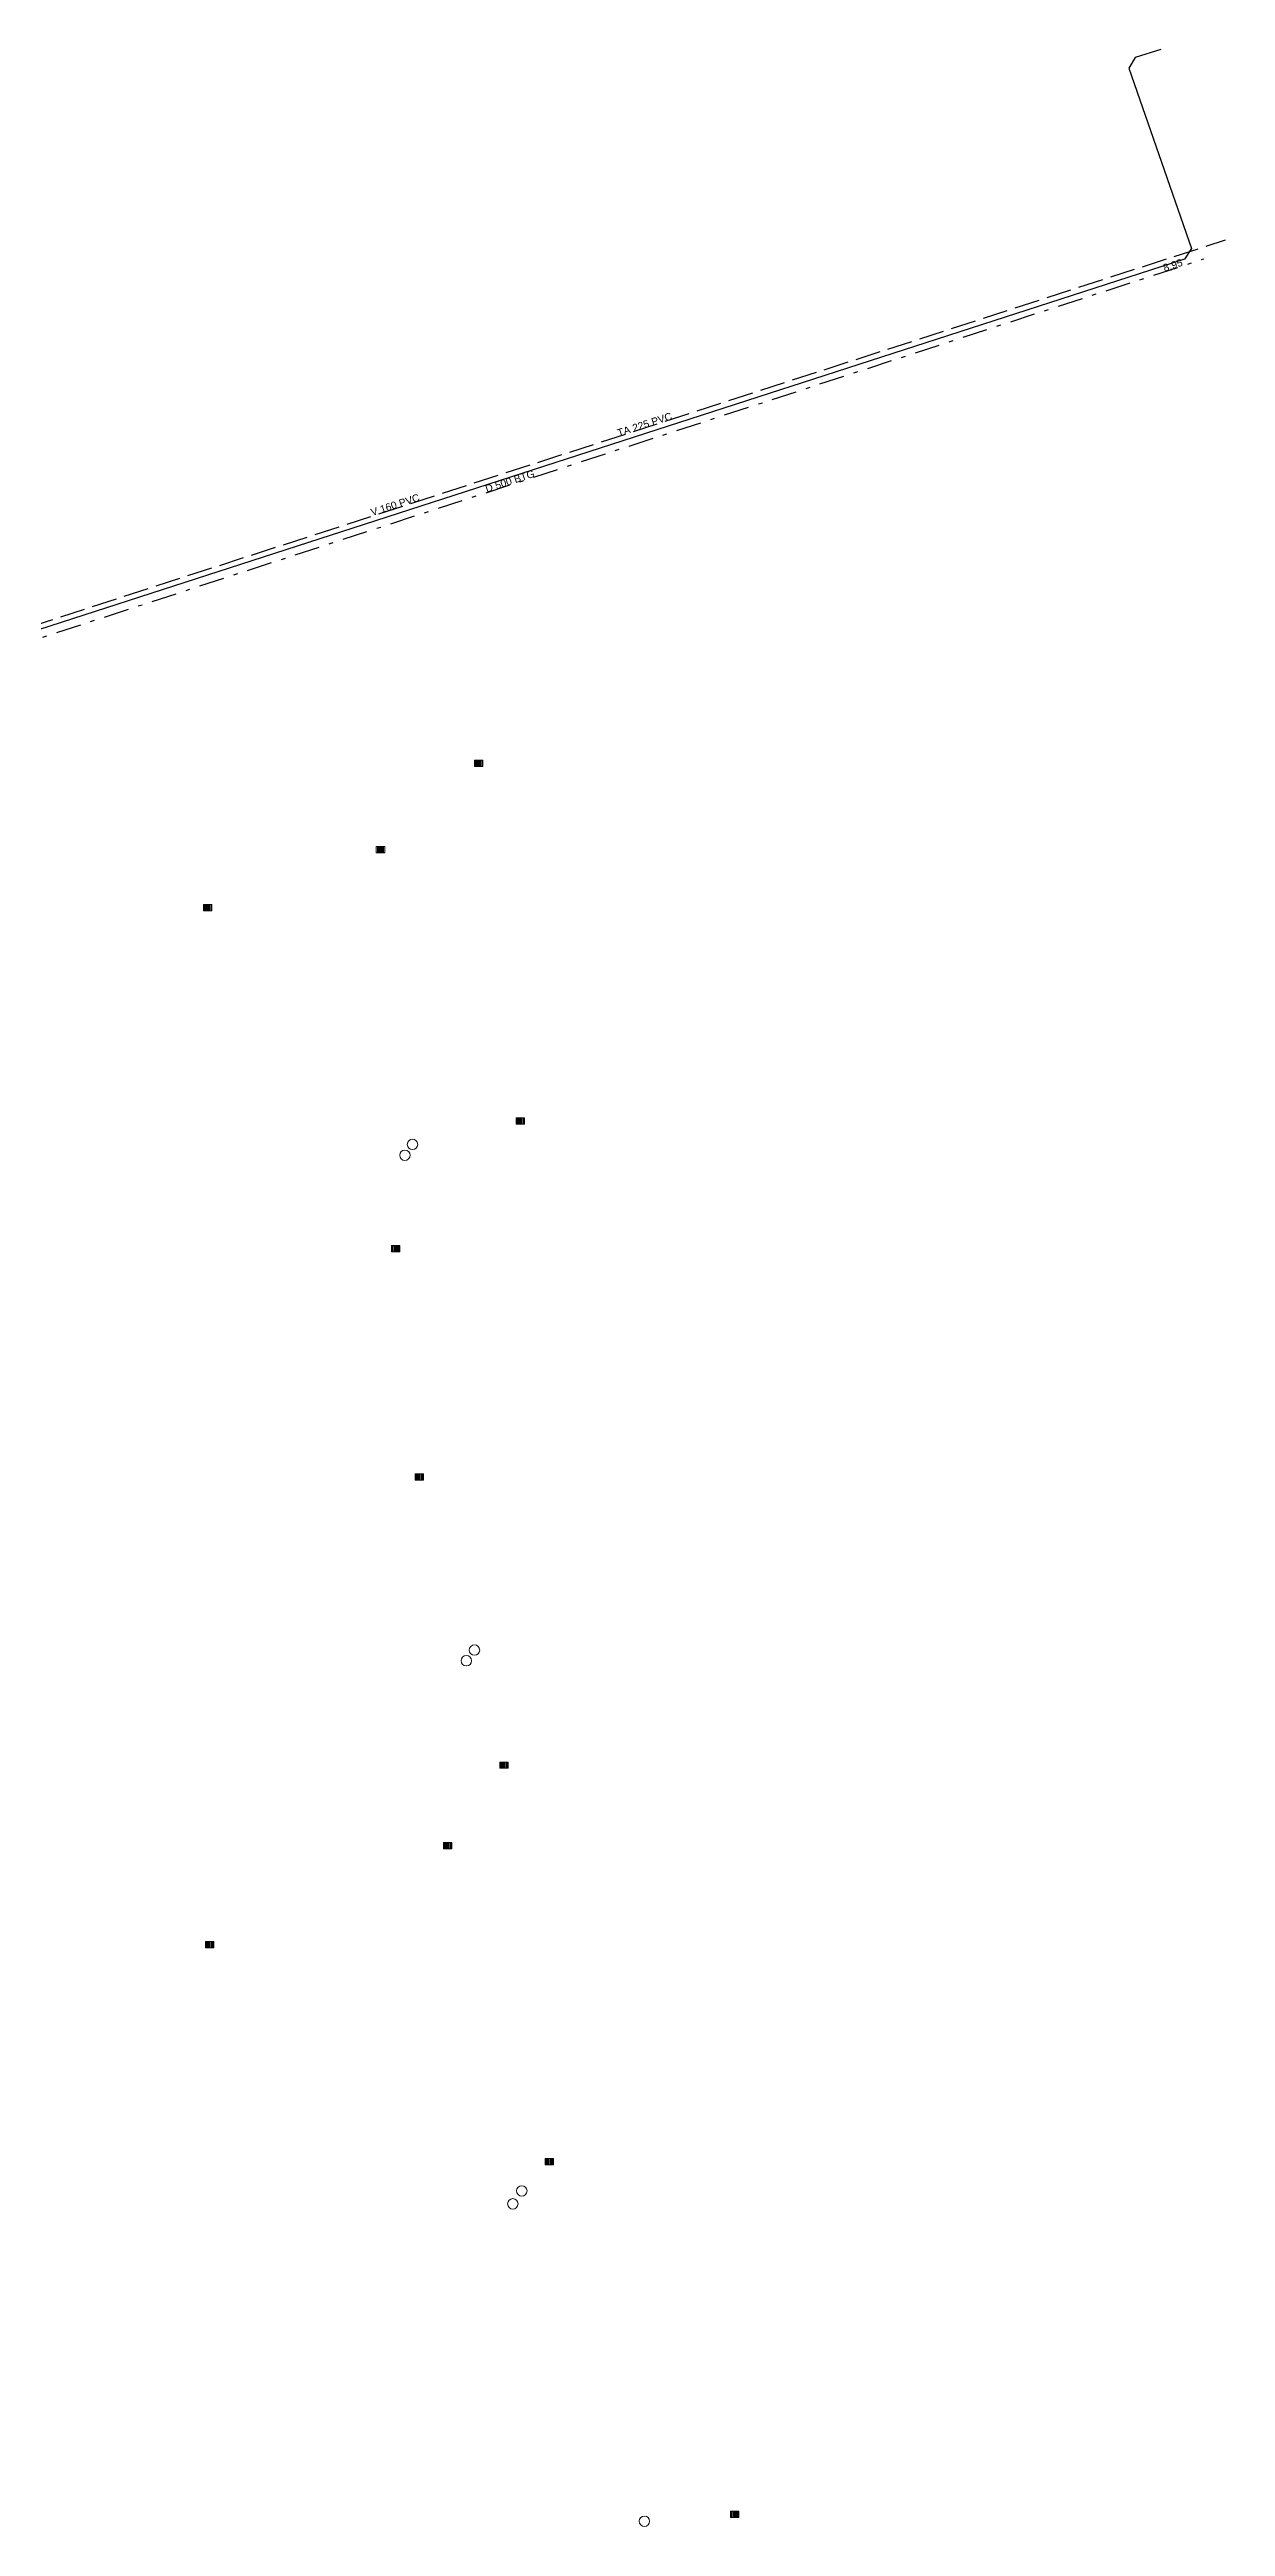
# Model space of a CAD drawing. Header units: metres. Extents: x 119005 to 120452, y 6146783 to 6149515.
# Drawn here: x 119824.3 to 119936.9, y 6148728.6 to 6148965.6 of the extents above; entities that cross this region are included whole.
import ezdxf
from ezdxf.enums import TextEntityAlignment as Align

# ---------------------------------------------------------------- set-up
doc = ezdxf.new("R2010")
doc.units = ezdxf.units.M
doc.header["$LTSCALE"] = 0.4
for name, pattern in [('Heldragen__skalber__', [0]), ('Streck_prick__fast_', [12, 6, -2.5, 1, -2.5]), ('Streckad', [8, 6, -2])]:
    doc.linetypes.add(name, pattern=pattern)
for name, color, linetype in [('D_LINE', 83, 'Streck_prick__fast_'), ('D_TEXT', 7, 'Continuous'), ('DNB_POINT', 83, 'Continuous'), ('DRB_POINT', 83, 'Continuous'), ('SNB_POINT', 243, 'Continuous'), ('TA_LINE', 243, 'S-TRYCKLEDN'), ('TA_TEXT', 7, 'Continuous'), ('V_LINE', 173, 'Streckad'), ('V_TEXT', 7, 'Continuous')]:
    doc.layers.add(name, color=color, linetype=linetype)
doc.styles.add('ISO', font='iso.shx')
doc.styles.add('Standard_CAD', font='ARIAL.TTF', dxfattribs={"height": 0.2})
doc.linetypes.add('S-TRYCKLEDN', pattern='A,10,0,["V",ISO,S=2,R=90,X=0,Y=-0.571]', length=10)

# ---------------------------------------------------------------- blocks, each defined once
blk = doc.blocks.new('DRB')
blk.add_hatch(color=0).paths.add_polyline_path([(0.3, 0.3), (0.3, -0.3)], flags=0)
at = {"color": 0, "linetype": 'Heldragen__skalber__', "lineweight": 0, "flags": 128}
for points in [[(-0.4, -0.3), (-0.4, 0.3), (0.4, 0.3), (0.4, -0.3), (-0.4, -0.3)], [(-0.3, 0.3), (-0.3, -0.3)], [(-0.2, 0.3), (-0.2, -0.3)], [(-0.1, 0.3), (-0.1, -0.3)], [(0, 0.3), (0, -0.3)], [(0.1, 0.3), (0.1, -0.3)], [(0.2, 0.3), (0.2, -0.3)], [(0.3, 0.3), (0.3, -0.3), (0.3, 0.3)]]:
    blk.add_lwpolyline(points, dxfattribs=at)
blk = doc.blocks.new('NB')
at = {"color": 0, "linetype": 'Heldragen__skalber__', "lineweight": 0}
blk.add_circle((0, 0), 0.5, dxfattribs=at)

msp = doc.modelspace()

# ---------------------------------------------------------------- linework, layer by layer
at = {"layer": 'D_LINE', "flags": 128}
msp.add_lwpolyline([(119802.22, 6148902.38), (119934.79, 6148945.57)], dxfattribs=at)
at = {"layer": 'TA_LINE', "flags": 128}
msp.add_lwpolyline([(119930.68, 6148965.6), (119928.23, 6148964.84), (119927.61, 6148963.82), (119933.62, 6148946.56), (119932.95, 6148945.54), (119802.83, 6148903.48)], dxfattribs=at)
at = {"layer": 'V_LINE', "flags": 128}
msp.add_lwpolyline([(119783.64, 6148895.33), (119801.72, 6148903.65), (119936.86, 6148947.39)], dxfattribs=at)

# ---------------------------------------------------------------- block references
at = {"layer": 'DNB_POINT'}
for p in [(119858.35, 6148859.8), (119864.22, 6148811.43), (119868.67, 6148759.46), (119881.26, 6148729.09)]:
    msp.add_blockref('NB', p, dxfattribs=at)
at = {"layer": 'DRB_POINT'}
for p in [(119865.39, 6148897.29), (119856.01, 6148889.03), (119839.46, 6148883.5), (119869.38, 6148863.08), (119857.47, 6148850.86), (119859.72, 6148829), (119867.82, 6148801.44), (119862.43, 6148793.73), (119839.66, 6148784.26), (119872.16, 6148763.5), (119889.91, 6148729.75)]:
    msp.add_blockref('DRB', p, dxfattribs=at)
at = {"layer": 'SNB_POINT'}
for p in [(119859.07, 6148860.84), (119865, 6148812.45), (119869.53, 6148760.7)]:
    msp.add_blockref('NB', p, dxfattribs=at)

# ---------------------------------------------------------------- texts
at = {"layer": 'D_TEXT', "style": 'Standard_CAD'}
for s, p in [('8,95', (119931.93, 6148944.64)), ('D 500 BTG', (119868.5, 6148923.97))]:
    msp.add_text(s, height=0.7, rotation=18.0477, dxfattribs=at).set_placement(p, align=Align.CENTER)
at = {"layer": 'TA_TEXT', "style": 'Standard_CAD'}
msp.add_text('TA 225 PVC', height=0.7, rotation=17.9157, dxfattribs=at).set_placement((119878.8, 6148928.56))
at = {"layer": 'V_TEXT', "style": 'Standard_CAD'}
msp.add_text('V 160 PVC', height=0.7, rotation=17.9351, dxfattribs=at).set_placement((119859.82, 6148922.45), align=Align.RIGHT)

doc.saveas('drawing.dxf')
